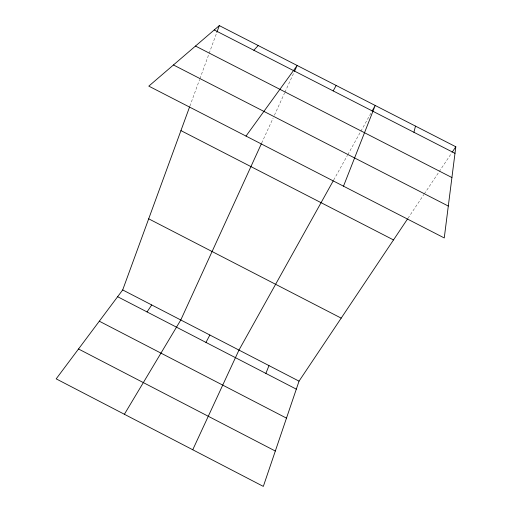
<?xml version="1.0" encoding="UTF-8"?>
<svg xmlns="http://www.w3.org/2000/svg" width="512" height="512" viewBox="0 0 512 512"><rect width="100%" height="100%" fill="white"/><g stroke="black" fill="none" stroke-linecap="round" stroke-linejoin="round"><path stroke-width="0.38" stroke-dasharray="2.56 1.92" d="M189.862 106.17L199.629 79.456M199.898 78.714L208.89 54.106M209.165 53.357L216.845 32.352M261.683 143.072L273.126 118.067M274.432 115.206L284.614 92.941M284.941 92.224L294.195 71.994M333.67 180.064L347.443 155.334M347.827 154.643L360.512 131.872M360.902 131.174L371.347 112.422M408.006 218.259L423.859 194.56M424.301 193.901L438.797 172.23M439.232 171.578L451.891 152.653"/><path stroke-width="0.77" d="M455.821 146.778L444.256 237.952L148.8 86.131L219.309 25.6L455.821 146.778L452.326 152M413.933 132.294L415.494 126.112M407.565 218.912L299.034 381.146L263.328 486.4L56.179 378.861L122.694 289.939L189.594 106.912M216.845 32.352L219.309 25.6M343.501 186.176L375.213 105.478L372.122 111.034M265.869 373.408L268.992 365.606M261.363 143.789L180.781 319.987L124.39 414.272M294.522 71.27L297.165 65.491L246.003 136.077M192.749 449.76L238.97 350.08L333.286 180.749M205.958 342.413L209.862 335.027M333.184 90.912L336.166 85.472M147.046 311.936L151.725 304.954M253.837 50.253L258.214 45.536M214.234 29.958L454.989 153.331M195.494 46.042L451.917 177.549M173.453 64.966L448.301 206.054M180.934 130.605L393.504 239.93M148.691 218.816L341.19 318.131M122.694 289.939L299.034 381.146M117.632 296.717L296.32 389.158M99.315 321.203L286.49 418.138M78.522 348.992L275.328 451.034"/></g></svg>
